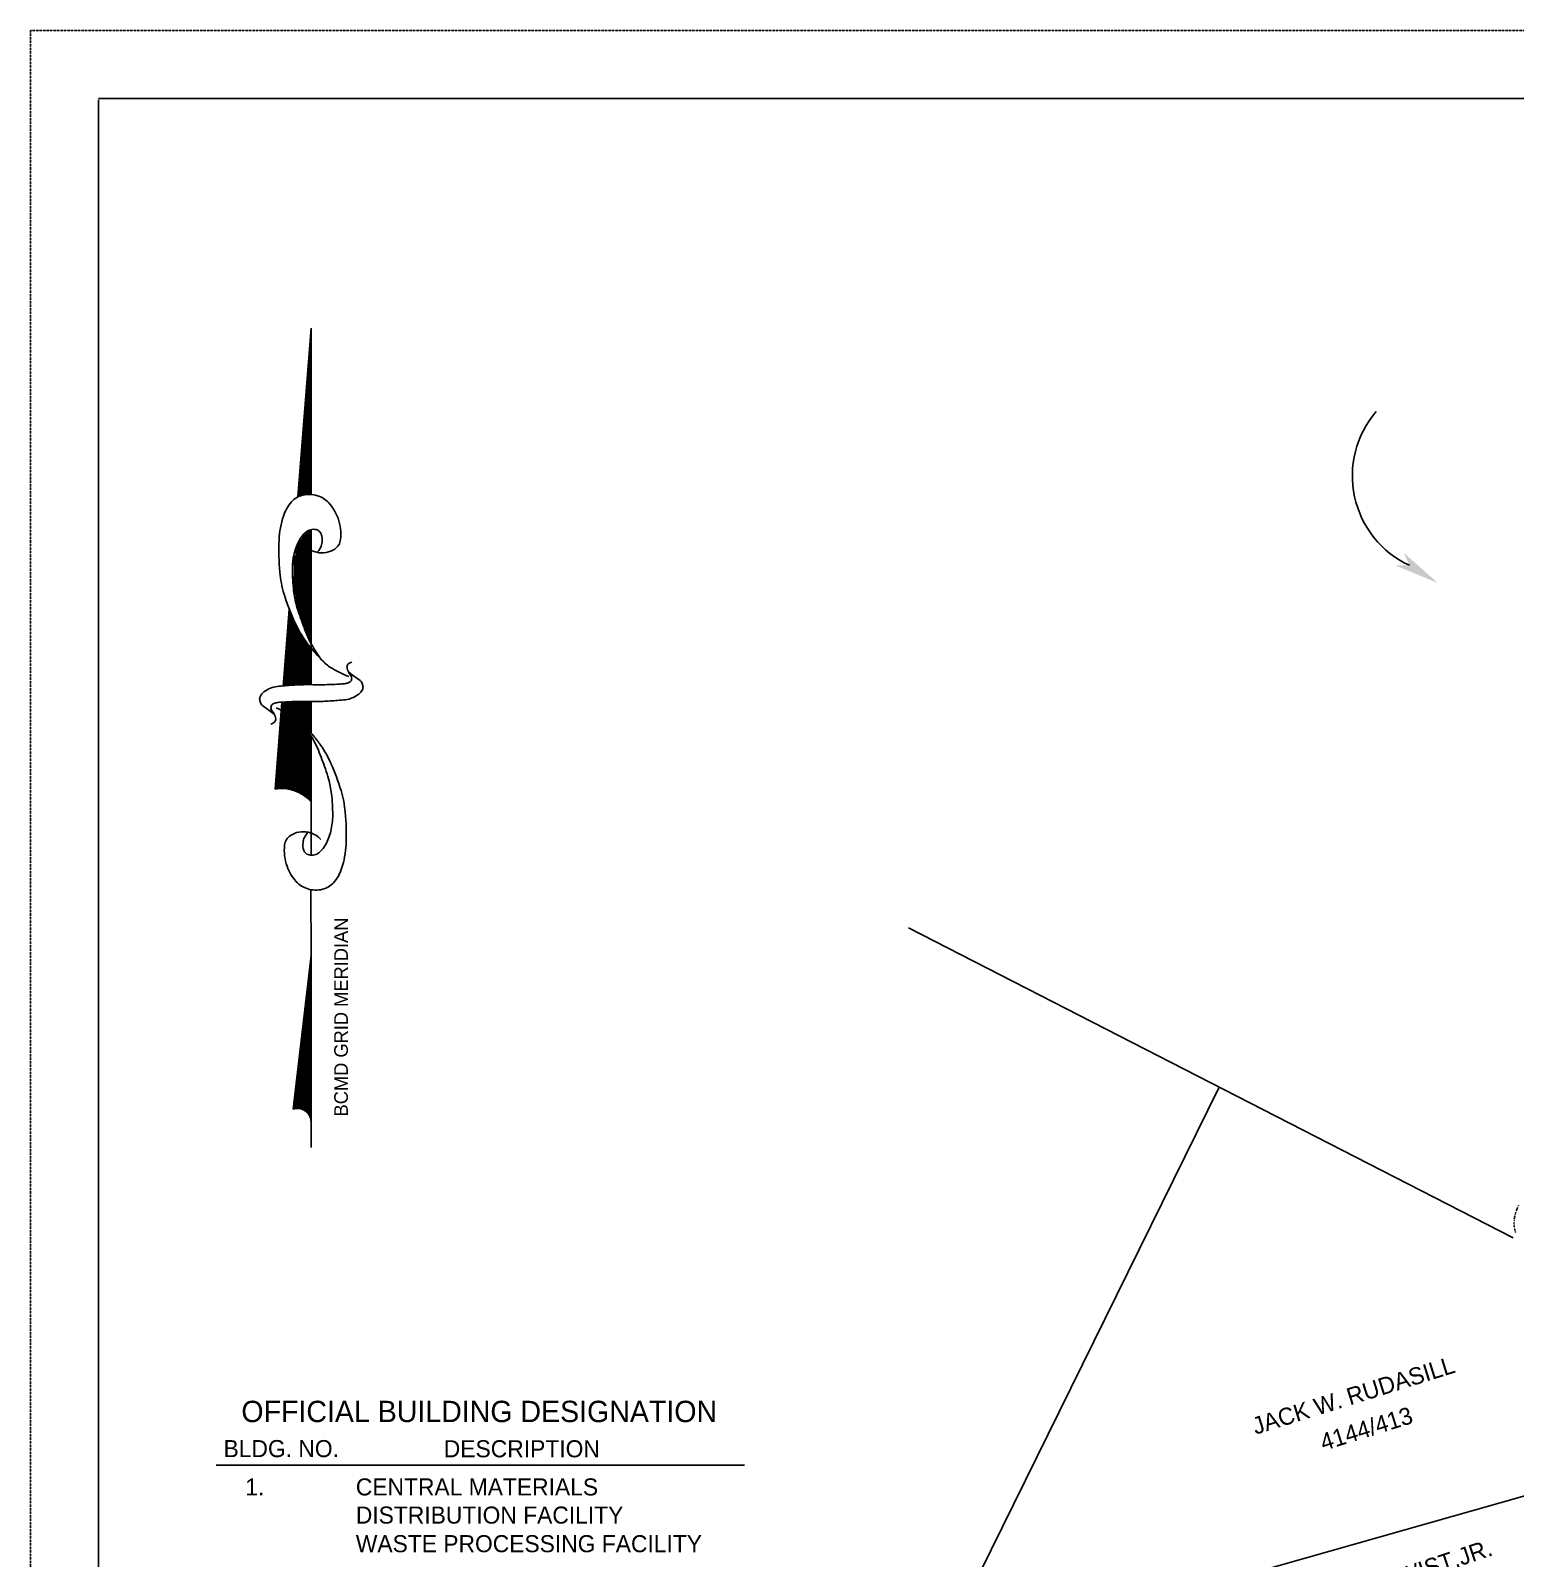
# Model space of a CAD drawing. Header units: inches. Extents: x -46627 to 16189, y -40789 to 47130.
# Drawn here: x -46627 to -33583, y 33705 to 47130 of the extents above; entities that cross this region are included whole.
import ezdxf
from ezdxf.enums import TextEntityAlignment as Align

# ---------------------------------------------------------------- set-up
doc = ezdxf.new("R2010")
doc.units = ezdxf.units.IN
doc.header["$MEASUREMENT"] = 0
doc.linetypes.add('DASHED', pattern=[0.75, 0.5, -0.25])
doc.linetypes.add('DOT', pattern=[0.25, 0, -0.25])
for name, color, linetype in [('1', 7, 'CONTINUOUS'), ('20', 7, 'CONTINUOUS'), ('55', 7, 'CONTINUOUS'), ('57', 7, 'CONTINUOUS'), ('62', 7, 'CONTINUOUS'), ('7', 7, 'CONTINUOUS'), ('8', 7, 'CONTINUOUS')]:
    doc.layers.add(name, color=color, linetype=linetype)
doc.styles.add('txt', font='TXT', dxfattribs={"height": 0.2})

# ---------------------------------------------------------------- blocks, each defined once
blk = doc.blocks.new('HR')
at = {"layer": '62', "color": 32, "linetype": 'Continuous'}
blk.add_arc((-1.569, -1.827), 2.408, 49.3426, 155.0435, dxfattribs=at)
blk.add_solid([(-4.184, -1.505), (-3.757, -0.472), (-3.447, -0.673), (-3.752, -0.811)], dxfattribs=at)

msp = doc.modelspace()

# ---------------------------------------------------------------- linework, layer by layer
at = {"layer": '1', "color": 94, "linetype": 'Continuous'}
for p, q in [((-44162.9288, 44514.0738), (-44278.2116, 43031.8614)), ((-44168.462, 43052.0814), (-44168.462, 44442.9246)), ((-44162.9288, 44514.0738), (-44162.9288, 43052.709)), ((-44182.5248, 43050.4854), (-44182.5248, 44262.1218)), ((-44196.5876, 43048.8894), (-44196.5876, 44081.3178)), ((-44210.6504, 43047.2142), (-44210.6504, 43900.5138)), ((-44224.712, 43044.0186), (-44224.712, 43719.711)), ((-44238.7748, 43040.823), (-44238.7748, 43538.907)), ((-44252.8376, 43037.6274), (-44252.8376, 43358.103)), ((-44266.9004, 43034.4318), (-44266.9004, 43177.3002)), ((-44224.712, 41888.805), (-44224.712, 42702.141)), ((-44210.6504, 41851.7514), (-44210.6504, 42711.6342)), ((-44196.5876, 41819.9586), (-44196.5876, 42721.1274)), ((-44182.5248, 41788.167), (-44182.5248, 42730.6206)), ((-44168.462, 41756.3754), (-44168.462, 42740.1138)), ((-44160.7004, 42745.3542), (-44162.6828, 41382.6462)), ((-44295.0248, 42098.391), (-44295.0248, 42570.4842)), ((-44280.962, 42044.4018), (-44280.962, 42613.8102)), ((-44266.9004, 42003.3858), (-44266.9004, 42637.7802)), ((-44252.8376, 41964.6978), (-44252.8376, 42661.7502)), ((-44238.7748, 41926.7514), (-44238.7748, 42685.7202)), ((-44318.9936, 42508.2618), (-44326.8584, 42407.7894)), ((-44309.0876, 42172.2006), (-44309.0876, 42518.5878)), ((-44323.1504, 42292.737), (-44323.1504, 42331.5822)), ((-44355.1448, 42046.4214), (-44364.35, 41928.8214)), ((-44351.2748, 41374.9398), (-44351.2748, 42036.4722)), ((-44364.35, 41928.8214), (-44407.184, 41367.2094)), ((-44365.3376, 41374.3734), (-44365.3376, 41913.3894)), ((-44337.212, 41375.5062), (-44337.212, 42000.3114)), ((-44323.1504, 41376.0726), (-44323.1504, 41964.1506)), ((-44309.0876, 41376.6378), (-44309.0876, 41927.9898)), ((-44295.0248, 41377.2042), (-44295.0248, 41903.6106)), ((-44280.962, 41377.7706), (-44280.962, 41880.1734)), ((-44266.9004, 41378.337), (-44266.9004, 41856.7362)), ((-44252.8376, 41378.9034), (-44252.8376, 41833.299)), ((-44238.7748, 41379.4698), (-44238.7748, 41809.8606)), ((-44224.712, 41380.035), (-44224.712, 41786.4234)), ((-44210.6504, 41380.6014), (-44210.6504, 41767.3074)), ((-44379.4004, 41373.807), (-44379.4004, 41729.8554)), ((-44196.5876, 41381.1678), (-44196.5876, 41748.6606)), ((-44182.5248, 41381.7342), (-44182.5248, 41730.0138)), ((-44168.462, 41382.3006), (-44168.462, 41711.3682)), ((-44393.462, 41373.4674), (-44393.462, 41546.3214)), ((-44418.74, 41225.0766), (-44477.9288, 40464.0738)), ((-44407.5248, 40467.435), (-44407.5248, 41225.8866)), ((-44393.462, 40467.435), (-44393.462, 41226.903)), ((-44379.4004, 40467.435), (-44379.4004, 41227.9182)), ((-44365.3376, 40466.4714), (-44365.3376, 41228.9346)), ((-44351.2748, 40464.273), (-44351.2748, 41229.951)), ((-44337.212, 40462.0758), (-44337.212, 41230.9662)), ((-44323.1504, 40459.8786), (-44323.1504, 41231.9826)), ((-44309.0876, 40455.1938), (-44309.0876, 41232.999)), ((-44295.0248, 40450.5066), (-44295.0248, 41233.2942)), ((-44280.962, 40445.8194), (-44280.962, 41233.2942)), ((-44266.9004, 40438.2798), (-44266.9004, 41233.2942)), ((-44252.8376, 40429.9086), (-44252.8376, 41233.2942)), ((-44238.7748, 40421.5386), (-44238.7748, 41233.2942)), ((-44224.712, 40411.3542), (-44224.712, 41233.2942)), ((-44210.6504, 41009.7438), (-44210.6504, 41233.2942)), ((-44196.5876, 40994.3394), (-44196.5876, 41233.209)), ((-44182.5248, 40978.935), (-44182.5248, 41232.9942)), ((-44168.462, 40963.5318), (-44168.462, 41232.7794)), ((-44162.9012, 41232.6942), (-44162.9288, 41213.8314)), ((-44421.5876, 40467.435), (-44421.5876, 41188.461)), ((-44162.9288, 41213.8314), (-44162.9288, 40957.4694)), ((-44435.6504, 40466.8566), (-44435.6504, 41007.657)), ((-44210.6504, 40400.6118), (-44210.6504, 41005.1262)), ((-44196.5876, 40388.967), (-44196.5876, 40983.447)), ((-44182.5248, 40373.3442), (-44182.5248, 40961.7678)), ((-44449.712, 40466.2194), (-44449.712, 40826.853)), ((-44168.462, 40357.7214), (-44168.462, 40940.0886)), ((-44162.9288, 40931.5578), (-44162.9288, 40843.071)), ((-44162.9288, 40843.071), (-44162.9288, 40351.5738)), ((-44463.7748, 40465.5822), (-44463.7748, 40646.0502)), ((-44477.8376, 40464.945), (-44477.8376, 40465.2462)), ((-44162.9288, 40351.5738), (-44162.9288, 39883.5138)), ((-44164.5272, 39581.3694), (-44162.9288, 39001.5738)), ((-44162.9288, 39001.5738), (-44320.4288, 37651.5738)), ((-44168.462, 37574.9538), (-44168.462, 38954.1414)), ((-44162.9288, 39001.5738), (-44162.9288, 37539.0738)), ((-44182.5248, 37604.6406), (-44182.5248, 38833.605)), ((-44196.5876, 37622.2494), (-44196.5876, 38713.0698)), ((-44210.6504, 37634.6934), (-44210.6504, 38592.5346)), ((-44224.712, 37643.829), (-44224.712, 38471.9982)), ((-44238.7748, 37650.4698), (-44238.7748, 38351.463)), ((-44252.8376, 37655.0466), (-44252.8376, 38230.9266)), ((-44266.9004, 37657.7958), (-44266.9004, 38110.3914)), ((-44295.0248, 37658.241), (-44295.0248, 37869.3198)), ((-44280.962, 37658.8458), (-44280.962, 37989.855)), ((-44309.0876, 37655.9538), (-44309.0876, 37748.7846)), ((-44162.9288, 37539.0738), (-44162.9288, 37314.0738))]:
    msp.add_line(p, q, dxfattribs=at)
for points in [[(-44223.7852, 42609.309, 0.0777356466), (-44172.6502, 42568.1001, 0.0796204659), (-44112.7208, 42545.251, 0.0962663443), (-44029.2535, 42544.1318, 0.1007523099), (-43955.1013, 42573.6943, 0.2244856028), (-43903.982, 42657.2671, 0.1125499066), (-43925.9439, 42844.3644, 0.1005634104), (-44007.2605, 42979.5741, 0.1348784681), (-44107.6793, 43042.6363, 0.1327192386), (-44238.3728, 43046.39, 0.1552289697), (-44334.6801, 42988.243, 0.1016164731), (-44405.2921, 42864.0759, 0.067277925), (-44443.7344, 42653.0406, 0.0343322523), (-44437.2587, 42369.1416, 0.050353936), (-44400.2493, 42178.8265, 0.0325413136), (-44310.8848, 41939.7785, 0.0449880684), (-44220.2421, 41778.7622, 0.025545503), (-44159.0235, 41698.8517, 0.0171166609), (-44057.8655, 41587.8491, 0.0656498869), (-43975.6861, 41523.219, 0.0424676436), (-43830.549, 41453.0329)], [(-44111.5485, 42545.0101, 0.0769188742), (-44083.5321, 42580.651, 0.0805271962), (-44068.596, 42621.3225, 0.0886953119), (-44067.6587, 42686.8128, 0.1418973975), (-44085.4784, 42724.2239, 0.1529729411), (-44119.3752, 42744.5778, 0.1264464472), (-44166.8565, 42743.8946, 0.1201220442), (-44214.4179, 42717.5994, 0.0804829264), (-44264.1424, 42654.3221, 0.0673610699), (-44310.3159, 42535.5922, 0.059891392), (-44326.9883, 42393.4213, 0.0281993261), (-44315.9589, 42207.6012, 0.039093553), (-44290.0781, 42075.7453, 0.0168312537), (-44262.8055, 41989.3054, 0.0086512918), (-44201.2615, 41824.0907, 0.0362498219), (-44161.3842, 41740.7644, 0.0215779568), (-44078.7612, 41609.5546)], [(-44160.5387, 41234.0078, 0.0048209034), (-44096.1633, 41234.2605, 0.00885002), (-44061.1108, 41235.3569, 0.0057721709), (-43930.5285, 41243.2682, 0.010588181), (-43859.515, 41249.9082, 0.0712062969), (-43800.9561, 41265.2718, 0.0649752149), (-43743.7106, 41298.6992, 0.1036148156), (-43712.7919, 41334.9621, 0.1571158229), (-43706.8423, 41366.2628, 0.0844483549), (-43716.9778, 41399.9397, 0.1190217886), (-43733.1224, 41419.1946), (-43797.9596, 41466.7134), (-43834.3292, 41493.6378)], [(-43804.7644, 41580.3719, 0.155221696), (-43839.2272, 41560.9282, 0.230744731), (-43847.2018, 41534.7395, 0.0397883521), (-43841.594, 41511.5735, 0.0407892964), (-43832.5699, 41490.1441, 0.0536495119), (-43821.7835, 41473.9397, -0.0675427647), (-43810.997, 41457.7352, -0.1598881293), (-43806.8195, 41427.0543, -0.2043888242), (-43820.4063, 41406.5404, -0.0673978152), (-43840.7564, 41396.7606, -0.0522147937), (-43869.2136, 41390.7231, -0.0135773626), (-43919.6734, 41386.8008, -0.0050271603), (-44056.2338, 41381.2852, -0.0107756071), (-44092.1318, 41380.9706, -0.0056528423), (-44160.5386, 41382.6191)], [(-44160.5386, 41382.6191, 0.0048209034), (-44224.9139, 41382.3663, 0.00885002), (-44259.9664, 41381.27, 0.0057721709), (-44390.5487, 41373.3586, 0.010588181), (-44461.5623, 41366.7187, 0.0712062969), (-44520.1211, 41351.3551, 0.0649752149), (-44577.3667, 41317.9277, 0.1036148156), (-44608.2854, 41281.6647, 0.1571158229), (-44614.235, 41250.3641, 0.0844483549), (-44604.0994, 41216.6871, 0.1190217886), (-44587.9544, 41197.4322), (-44523.1172, 41149.9134), (-44486.7488, 41122.989)], [(-44516.3128, 41036.255, 0.155221696), (-44481.85, 41055.6986, 0.230744731), (-44473.8754, 41081.8874, 0.0397883521), (-44479.4832, 41105.0533, 0.0407892964), (-44488.5073, 41126.4828, 0.0536495119), (-44499.2938, 41142.6872, -0.0675427647), (-44510.0803, 41158.8916, -0.1598881293), (-44514.2577, 41189.5726, -0.2043888242), (-44500.6709, 41210.0864, -0.0673978152), (-44480.3208, 41219.8662, -0.0522147937), (-44451.8636, 41225.9038, -0.0135773626), (-44401.4038, 41229.8261, -0.0050271603), (-44264.8434, 41235.3417, -0.0107756071), (-44228.9454, 41235.6562, -0.0056528423), (-44160.5386, 41234.0078)], [(-44075.9734, 40021.324, 0.0777356466), (-44127.1084, 40062.5329, 0.0796204659), (-44187.0378, 40085.382, 0.0962663443), (-44270.505, 40086.5012, 0.1007523099), (-44344.6573, 40056.9387, 0.2244856028), (-44395.7766, 39973.3659, 0.1125499066), (-44373.8147, 39786.2686, 0.1005634104), (-44292.4981, 39651.0589, 0.1348784681), (-44192.0793, 39587.9967, 0.1327192386), (-44061.3858, 39584.243, 0.1552289697), (-43965.0785, 39642.39, 0.1016164731), (-43894.4664, 39766.5571, 0.067277925), (-43856.0241, 39977.5924, 0.0343322523), (-43862.4999, 40261.4914, 0.050353936), (-43899.5093, 40451.8065, 0.0325413136), (-43988.8738, 40690.8545, 0.0449880684), (-44079.5164, 40851.8708, 0.025545503), (-44140.7351, 40931.7812, 0.0171166609), (-44241.8931, 41042.7839, 0.0656498869), (-44324.0724, 41107.414, 0.0424676436), (-44469.2096, 41177.6001)], [(-44188.2101, 40085.6229, 0.0769188742), (-44216.2265, 40049.9819, 0.0805271962), (-44231.1625, 40009.3105, 0.0886953119), (-44232.0999, 39943.8202, 0.1418973975), (-44214.2802, 39906.4091, 0.1529729411), (-44180.3834, 39886.0552, 0.1264464472), (-44132.9021, 39886.7384, 0.1201220442), (-44085.3407, 39913.0336, 0.0804829264), (-44035.6162, 39976.3109, 0.0673610699), (-43989.4427, 40095.0408, 0.059891392), (-43972.7702, 40237.2117, 0.0281993261), (-43983.7997, 40423.0318, 0.039093553), (-44009.6805, 40554.8877, 0.0168312537), (-44036.9531, 40641.3275, 0.0086512918), (-44098.4971, 40806.5422, 0.0362498219), (-44138.3744, 40889.8686, 0.0215779568), (-44220.9973, 41021.0784)]]:
    msp.add_lwpolyline(points, format="xyb", dxfattribs=at)
for centre, radius, start, end in [((-44418.3284, 40136.2067), 334.0839, 40.13943056, 100.26472222), ((-44282.8442, 37538.9454), 119.9157, 0.06136667, 108.18966111)]:
    msp.add_arc(centre, radius, start, end, dxfattribs=at)
at = {"layer": '20', "color": 5, "linetype": 'DOT'}
msp.add_open_spline([(-33580.0244, 36562.8678), (-33605.9336, 36640.5666), (-33599.4572, 36711.7914), (-33554.114, 36808.917)], degree=3, dxfattribs=at)
at = {"layer": '55', "color": 7, "linetype": 'DASHED'}
for p, q in [((-46627.2896, 11290.7454), (-46627.2896, 47129.8254)), ((-46627.2896, 47129.8254), (3547.4056, 47129.8254))]:
    msp.add_line(p, q, dxfattribs=at)
at = {"layer": '55', "color": 7, "linetype": 'Continuous'}
msp.add_lwpolyline([(-46029.9716, 46521.7554), (-46029.9716, 11888.0634), (2950.0876, 11888.0634), (2950.0876, 46532.5074), (-46029.9716, 46532.5074)], dxfattribs=at)
at = {"layer": '57', "color": 7, "linetype": 'Continuous'}
msp.add_line((-44996.7272, 34525.5318), (-40356.3272, 34525.5318), dxfattribs=at)
at = {"layer": '7', "color": 32, "linetype": 'Continuous'}
for p, q in [((-33602.7128, 36521.6118), (-38915.5688, 39244.5642)), ((-38187.0044, 33779.0814), (-36184.5968, 37844.8818)), ((-38246.7716, 32908.7394), (-30992.3156, 34967.8914)), ((-38354.0132, 33439.977), (-38187.0044, 33779.0814))]:
    msp.add_line(p, q, dxfattribs=at)

# ---------------------------------------------------------------- block references
at = {"layer": '62', "color": 32, "linetype": 'Continuous', "xscale": 360, "yscale": 360, "zscale": 360, "rotation": 90}
msp.add_blockref('HR', (-34805.9576, 43781.7246, -0.0012), dxfattribs=at)

# ---------------------------------------------------------------- texts
at = {"layer": '1', "color": 94, "linetype": 'Continuous', "style": 'txt'}
msp.add_text('BCMD GRID MERIDIAN', height=120, rotation=90, dxfattribs=at).set_placement((-43839.71, 37588.3026))
at = {"layer": '57', "color": 7, "linetype": 'Continuous', "style": 'txt'}
for s, height, width, p in [('OFFICIAL BUILDING DESIGNATION', 187.5, 1.000077, (-42685.6916, 34996.263)), ('BLDG. NO.', 150, 0.99944, (-44425.0676, 34669.6554))]:
    msp.add_text(s, height=height, dxfattribs=dict(at, width=width)).set_placement(p, align=Align.MIDDLE)
for s, width, p in [('DESCRIPTION', 1.00064, (-42997.2344, 34593.3582)), ('CENTRAL MATERIALS', 0.99968, (-43769.7368, 34257.8766)), ('DISTRIBUTION FACILITY', 0.99944, (-43769.7368, 34010.595)), ('WASTE PROCESSING FACILITY', 0.99944, (-43769.7368, 33759.1326))]:
    msp.add_text(s, height=150, dxfattribs=dict(at, width=width)).set_placement(p)
msp.add_text('1.', height=150, dxfattribs=at).set_placement((-44741.0468, 34257.8766))
at = {"layer": '8', "color": 52, "linetype": 'Continuous', "style": 'txt'}
for s, height, rotation, width, p in [('JACK W. RUDASILL', 150.132, 17.31680074, 0.998401, (-35866.178, 34790.337)), ('4144/413', 150.132, 17.34854523, 0.998641, (-35269.3016, 34648.4058)), ('GEORGE J. WIST,JR.', 150.228, 18.28093691, 0.997604, (-35674.7288, 33105.6834))]:
    msp.add_text(s, height=height, rotation=rotation, dxfattribs=dict(at, width=width)).set_placement(p)

doc.saveas('drawing.dxf')
